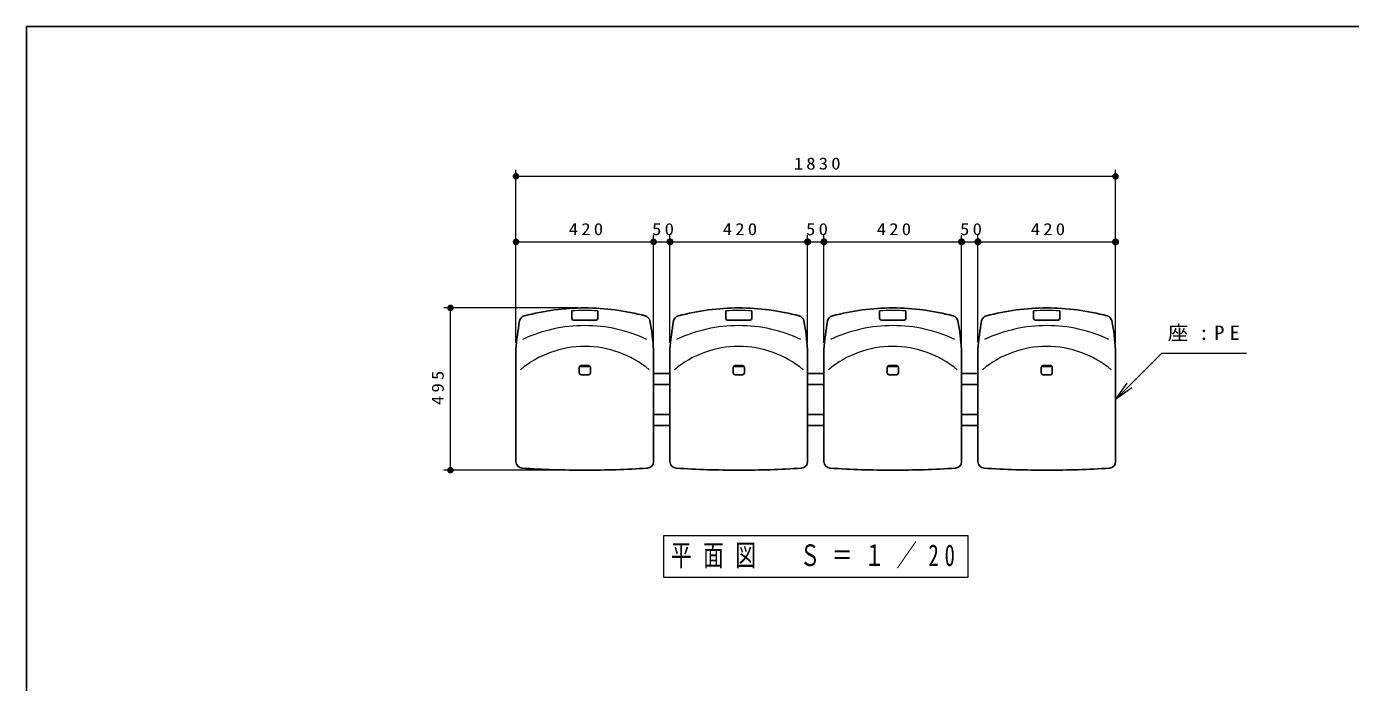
# Model space of a CAD drawing. Units: millimetres on the paper, scale 1:20. Extents: x -365 to 12, y -47 to 257.
# Drawn here: x -365 to -162.9, y 156.9 to 257 of the extents above; entities that cross this region are included whole.
import ezdxf

# ---------------------------------------------------------------- set-up
doc = ezdxf.new("R2010")
doc.units = ezdxf.units.MM
doc.layers.add('LY_1', color=3, linetype='Continuous', lineweight=25)
doc.layers.add('LY_2', color=7, linetype='Continuous', lineweight=13)
doc.styles.add('ＭＳ ゴシック', font='')
doc.styles.get('ＭＳ ゴシック').set_extended_font_data('MS Gothic')

# ---------------------------------------------------------------- blocks, each defined once
blk = doc.blocks.new('filled_dot')
at = {"color": 0, "linetype": 'Continuous', "lineweight": -2, "const_width": 1.25}
blk.add_lwpolyline([(-0.625, 0, 1), (0.625, 0, 1)], format="xyb", close=True, dxfattribs=at)

msp = doc.modelspace()

# ---------------------------------------------------------------- linework, layer by layer
at = {"layer": 'LY_1', "color": 7, "lineweight": 13}
for p, q in [((-290.298, 208.76), (-290.298, 235.148)), ((-198.798, 208.76), (-198.798, 235.148)), ((-290.298, 234.148), (-198.798, 234.148)), ((-269.298, 208.717), (-269.298, 225.148)), ((-266.798, 208.76), (-266.798, 225.148)), ((-245.798, 208.76), (-245.798, 225.148)), ((-243.298, 208.76), (-243.298, 225.148)), ((-222.298, 208.717), (-222.298, 225.148)), ((-219.798, 208.833), (-219.798, 225.148)), ((-290.298, 224.148), (-269.298, 224.148)), ((-269.298, 224.148), (-266.798, 224.148)), ((-266.798, 224.148), (-245.798, 224.148)), ((-245.798, 224.148), (-243.298, 224.148)), ((-243.298, 224.148), (-222.298, 224.148)), ((-222.298, 224.148), (-219.798, 224.148)), ((-219.798, 224.148), (-198.798, 224.148)), ((-280.798, 214.073), (-301.298, 214.073)), ((-300.298, 189.323), (-300.298, 214.073)), ((-198.798, 200.099), (-197.03, 202.574)), ((-198.798, 200.099), (-196.677, 202.221)), ((-196.323, 201.867), (-198.798, 200.099)), ((-280.798, 189.323), (-301.298, 189.323)), ((-221.298, 179.309), (-267.798, 179.309)), ((-267.798, 179.309), (-267.798, 173.009)), ((-221.298, 173.009), (-221.298, 179.309)), ((-267.798, 173.009), (-221.298, 173.009))]:
    msp.add_line(p, q, dxfattribs=at)
at = {"layer": 'LY_1'}
for p, q in [((-281.798, 212.461), (-281.798, 213.615)), ((-279.798, 212.211), (-281.548, 212.211)), ((-279.798, 212.211), (-278.048, 212.211)), ((-277.798, 212.461), (-277.798, 213.615)), ((-258.298, 212.461), (-258.298, 213.615)), ((-256.298, 212.211), (-258.048, 212.211)), ((-256.298, 212.211), (-254.548, 212.211)), ((-254.298, 212.461), (-254.298, 213.615)), ((-234.798, 212.461), (-234.798, 213.615)), ((-232.798, 212.211), (-234.548, 212.211)), ((-232.798, 212.211), (-231.048, 212.211)), ((-230.798, 212.461), (-230.798, 213.615)), ((-211.298, 212.461), (-211.298, 213.615)), ((-209.298, 212.211), (-211.048, 212.211)), ((-209.298, 212.211), (-207.548, 212.211)), ((-207.298, 212.461), (-207.298, 213.615)), ((-290.298, 190.632), (-290.298, 207.717)), ((-269.298, 190.632), (-269.298, 207.717)), ((-266.798, 190.632), (-266.798, 207.717)), ((-245.798, 190.632), (-245.798, 207.717)), ((-243.298, 190.632), (-243.298, 207.717)), ((-222.298, 190.632), (-222.298, 207.717)), ((-219.798, 190.632), (-219.798, 207.717)), ((-198.798, 190.632), (-198.798, 207.717)), ((-280.648, 204.175), (-280.648, 204.975)), ((-279.798, 205.159), (-280.585, 205.159)), ((-279.798, 205.275), (-280.348, 205.275)), ((-279.798, 205.275), (-279.248, 205.275)), ((-279.798, 205.159), (-279.011, 205.159)), ((-278.948, 204.175), (-278.948, 204.975)), ((-257.148, 204.175), (-257.148, 204.975)), ((-256.298, 205.159), (-257.085, 205.159)), ((-256.298, 205.275), (-256.848, 205.275)), ((-256.298, 205.275), (-255.748, 205.275)), ((-256.298, 205.159), (-255.511, 205.159)), ((-255.448, 204.175), (-255.448, 204.975)), ((-233.648, 204.175), (-233.648, 204.975)), ((-232.798, 205.159), (-233.585, 205.159)), ((-232.798, 205.275), (-233.348, 205.275)), ((-232.798, 205.275), (-232.248, 205.275)), ((-232.798, 205.159), (-232.011, 205.159)), ((-231.948, 204.175), (-231.948, 204.975)), ((-210.148, 204.175), (-210.148, 204.975)), ((-209.298, 205.159), (-210.085, 205.159)), ((-209.298, 205.275), (-209.848, 205.275)), ((-209.298, 205.275), (-208.748, 205.275)), ((-209.298, 205.159), (-208.511, 205.159)), ((-208.448, 204.175), (-208.448, 204.975)), ((-279.798, 203.875), (-280.348, 203.875)), ((-279.798, 203.875), (-279.248, 203.875)), ((-269.298, 204.073), (-266.798, 204.073)), ((-269.298, 202.373), (-266.798, 202.373)), ((-256.298, 203.875), (-256.848, 203.875)), ((-256.298, 203.875), (-255.748, 203.875)), ((-245.798, 204.073), (-243.298, 204.073)), ((-245.798, 202.373), (-243.298, 202.373)), ((-232.798, 203.875), (-233.348, 203.875)), ((-232.798, 203.875), (-232.248, 203.875)), ((-222.298, 204.073), (-219.798, 204.073)), ((-222.298, 202.373), (-219.798, 202.373)), ((-209.298, 203.875), (-209.848, 203.875)), ((-209.298, 203.875), (-208.748, 203.875)), ((-269.298, 197.823), (-266.798, 197.823)), ((-269.298, 196.123), (-266.798, 196.123)), ((-245.798, 197.823), (-243.298, 197.823)), ((-245.798, 196.123), (-243.298, 196.123)), ((-222.298, 197.823), (-219.798, 197.823)), ((-222.298, 196.123), (-219.798, 196.123))]:
    msp.add_line(p, q, dxfattribs=at)
at = {"layer": 'LY_1', "color": 7, "lineweight": 13}
msp.add_lwpolyline([(-198.798, 200.099), (-191.727, 207.17), (-178.83, 207.17)], dxfattribs=at)
at = {"layer": 'LY_1'}
for centre, radius, start, end in [((-288.76, 211.892), 1, 105.01315, 169.20931), ((-279.798, 178.478), 35.595, 89.99988, 105.01314), ((-281.548, 212.461), 0.25, 179.99991, 269.99989), ((-279.798, 178.478), 35.595, 74.98675, 90), ((-278.048, 212.461), 0.25, 270, 359.99998), ((-270.837, 211.892), 1, 10.79057, 74.98674), ((-265.26, 211.892), 1, 105.01315, 169.20931), ((-256.298, 178.478), 35.595, 89.99988, 105.01314), ((-258.048, 212.461), 0.25, 179.99991, 269.99989), ((-256.298, 178.478), 35.595, 74.98675, 90), ((-254.548, 212.461), 0.25, 270, 359.99998), ((-247.337, 211.892), 1, 10.79057, 74.98674), ((-241.76, 211.892), 1, 105.01315, 169.20931), ((-232.798, 178.478), 35.595, 89.99988, 105.01314), ((-234.548, 212.461), 0.25, 179.99991, 269.99989), ((-232.798, 178.478), 35.595, 74.98675, 90), ((-231.048, 212.461), 0.25, 270, 359.99998), ((-223.837, 211.892), 1, 10.79057, 74.98674), ((-218.26, 211.892), 1, 105.01315, 169.20931), ((-209.298, 178.478), 35.595, 89.99988, 105.01314), ((-211.048, 212.461), 0.25, 179.99991, 269.99989), ((-209.298, 178.478), 35.595, 74.98675, 90), ((-207.548, 212.461), 0.25, 270, 359.99998), ((-200.337, 211.892), 1, 10.79057, 74.98674), ((-254.624, 205.386), 35.75, 169.20931, 176.262), ((-304.972, 205.386), 35.75, 3.73788, 10.79057), ((-231.124, 205.386), 35.75, 169.20931, 176.262), ((-281.472, 205.386), 35.75, 3.73788, 10.79057), ((-207.624, 205.386), 35.75, 169.20931, 176.262), ((-257.972, 205.386), 35.75, 3.73788, 10.79057), ((-184.124, 205.386), 35.75, 169.20931, 176.262), ((-234.472, 205.386), 35.75, 3.73788, 10.79057), ((-289.298, 207.76), 1, 175.76983, 179.99991), ((-270.298, 207.76), 1, 359.99998, 4.23006), ((-265.798, 207.76), 1, 175.76983, 179.99991), ((-246.798, 207.76), 1, 359.99998, 4.23006), ((-242.298, 207.76), 1, 175.76983, 179.99991), ((-223.298, 207.76), 1, 359.99998, 4.23006), ((-218.798, 207.76), 1, 175.76983, 179.99991), ((-199.798, 207.76), 1, 359.99998, 4.23006), ((-280.348, 204.975), 0.3, 89.99986, 179.99992), ((-280.348, 204.175), 0.3, 179.99991, 269.99989), ((-279.248, 204.975), 0.3, 359.99997, 90.00002), ((-279.248, 204.175), 0.3, 270, 359.99998), ((-256.848, 204.975), 0.3, 89.99986, 179.99992), ((-256.848, 204.175), 0.3, 179.99991, 269.99989), ((-255.748, 204.975), 0.3, 359.99997, 90.00002), ((-255.748, 204.175), 0.3, 270, 359.99998), ((-233.348, 204.975), 0.3, 89.99986, 179.99992), ((-233.348, 204.175), 0.3, 179.99991, 269.99989), ((-232.248, 204.975), 0.3, 359.99997, 90.00002), ((-232.248, 204.175), 0.3, 270, 359.99998), ((-209.848, 204.975), 0.3, 89.99986, 179.99992), ((-209.848, 204.175), 0.3, 179.99991, 269.99989), ((-208.748, 204.975), 0.3, 359.99997, 90.00002), ((-208.748, 204.175), 0.3, 270, 359.99998), ((-289.298, 190.632), 1, 179.99989, 266.26956), ((-270.298, 190.632), 1, 273.73033, 0), ((-265.798, 190.632), 1, 179.99989, 266.26956), ((-246.798, 190.632), 1, 273.73033, 0), ((-242.298, 190.632), 1, 179.99989, 266.26956), ((-223.298, 190.632), 1, 273.73033, 0), ((-218.798, 190.632), 1, 179.99989, 266.26956), ((-199.798, 190.632), 1, 273.73033, 0), ((-279.798, 336.341), 147.018, 266.26956, 269.99989), ((-279.798, 336.341), 147.018, 270, 273.73033), ((-256.298, 336.341), 147.018, 266.26956, 269.99989), ((-256.298, 336.341), 147.018, 270, 273.73033), ((-232.798, 336.341), 147.018, 266.26956, 269.99989), ((-232.798, 336.341), 147.018, 270, 273.73033), ((-209.298, 336.341), 147.018, 266.26956, 269.99989), ((-209.298, 336.341), 147.018, 270, 273.73033)]:
    msp.add_arc(centre, radius, start, end, dxfattribs=at)
at = {"layer": 'LY_1', "color": 7, "lineweight": 13}
for centre, radius, start, end in [((-279.798, 178.806), 34.867, 89.99991, 93.28784), ((-279.798, 178.806), 34.867, 86.71205, 89.99998), ((-256.298, 178.806), 34.867, 89.99991, 93.28784), ((-256.298, 178.806), 34.867, 86.71205, 89.99998), ((-232.798, 178.806), 34.867, 89.99991, 93.28784), ((-232.798, 178.806), 34.867, 86.71205, 89.99998), ((-209.298, 178.806), 34.867, 89.99991, 93.28784), ((-209.298, 178.806), 34.867, 86.71205, 89.99998), ((-279.798, 188.871), 22.502, 89.99991, 114.95011), ((-279.798, 188.871), 22.502, 65.04978, 89.99998), ((-256.298, 188.871), 22.502, 89.99991, 114.95011), ((-256.298, 188.871), 22.502, 65.04978, 89.99998), ((-232.798, 188.871), 22.502, 89.99991, 114.95011), ((-232.798, 188.871), 22.502, 65.04978, 89.99998), ((-209.298, 188.871), 22.502, 89.99991, 114.95011), ((-209.298, 188.871), 22.502, 65.04978, 89.99998), ((-279.798, 192.84), 15.358, 89.99991, 129.77757), ((-279.798, 192.84), 15.358, 50.22232, 89.99998), ((-256.298, 192.84), 15.358, 89.99991, 129.77757), ((-256.298, 192.84), 15.358, 50.22232, 89.99998), ((-232.798, 192.84), 15.358, 89.99991, 129.77757), ((-232.798, 192.84), 15.358, 50.22232, 89.99998), ((-209.298, 192.84), 15.358, 89.99991, 129.77757), ((-209.298, 192.84), 15.358, 50.22232, 89.99998)]:
    msp.add_arc(centre, radius, start, end, dxfattribs=at)
at = {"layer": 'LY_2', "color": 20, "lineweight": 25}
for p, q in [((0, 257), (-365, 257)), ((-365, 257), (-365, 0))]:
    msp.add_line(p, q, dxfattribs=at)

# ---------------------------------------------------------------- block references
at = {"layer": 'LY_1', "color": 7, "lineweight": 13, "xscale": 0.4, "yscale": 0.4}
for p in [(-290.298, 234.148), (-290.298, 224.148)]:
    msp.add_blockref('filled_dot', p, dxfattribs=at)
at = {"layer": 'LY_1', "color": 7, "lineweight": 13}
for p, xscale, yscale, rotation in [((-198.798, 234.148), 0.4, 0.4, 180), ((-269.298, 224.148), 0.4, 0.4, 180), ((-266.798, 224.148), 0.431, 0.431, 180), ((-245.798, 224.148), 0.431, 0.431, 180), ((-243.298, 224.148), 0.431, 0.431, 180), ((-222.298, 224.148), 0.431, 0.431, 180), ((-219.798, 224.148), 0.431, 0.431, 180), ((-198.798, 224.148), 0.431, 0.431, 180), ((-300.298, 214.073), 0.4, 0.4, 270), ((-300.298, 189.323), 0.4, 0.4, 90)]:
    msp.add_blockref('filled_dot', p, dxfattribs=dict(at, xscale=xscale, yscale=yscale, rotation=rotation))

# ---------------------------------------------------------------- texts
at = {"layer": 'LY_1', "color": 7, "style": 'ＭＳ ゴシック'}
for s, insert, char_height, attachment_point in [('\\T1.33;\\W1.15;1830', (-244.1, 235.148), 1.833, 8), ('\\T1.33;\\W1.15;420', (-279.383, 225.148), 1.833, 8), ('\\T1.34;\\W1.15;50', (-267.62, 225.148), 1.833, 8), ('\\T1.33;\\W1.15;420', (-255.883, 225.148), 1.833, 8), ('\\T1.34;\\W1.15;50', (-244.12, 225.148), 1.833, 8), ('\\T1.33;\\W1.15;420', (-232.383, 225.148), 1.833, 8), ('\\T1.34;\\W1.15;50', (-220.62, 225.148), 1.833, 8), ('\\T1.33;\\W1.15;420', (-208.883, 225.148), 1.833, 8), ('\\T1.5;\\W1.05;座:PE', (-190.83, 210.17), 2.199, 4), ('\\T1.56;\\W0.7;平面図\u3000Ｓ＝１／20', (-244.548, 176.159), 3.299, 5)]:
    msp.add_mtext(s, dxfattribs=dict(at, insert=insert, char_height=char_height, attachment_point=attachment_point))
at = {"layer": 'LY_1', "color": 7, "insert": (-301.298, 202.114), "char_height": 1.833, "attachment_point": 8, "rotation": 90, "style": 'ＭＳ ゴシック'}
msp.add_mtext('\\T1.33;\\W1.15;495', dxfattribs=at)

doc.saveas('drawing.dxf')
